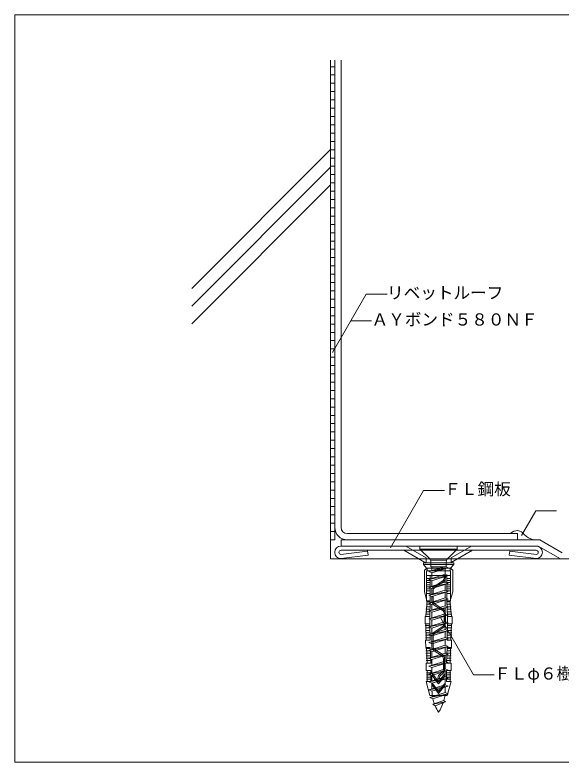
# Model space of a CAD drawing. Units: millimetres on the paper. Extents: x -135 to 135, y -94 to 92.
# Drawn here: x -135 to -3.5, y -88 to 92 of the extents above; entities that cross this region are included whole.
import ezdxf
from ezdxf.enums import TextEntityAlignment as Align

# ---------------------------------------------------------------- set-up
doc = ezdxf.new("R2010")
doc.units = ezdxf.units.MM
for name, color, linetype, lineweight in [('1-2_ハッチング', 4, 'Continuous', 9), ('1-4_リベットルーフ', 6, 'Continuous', 18), ('1-5_ＦＬ鋼板・ディスク', 5, 'Continuous', 18), ('1-6_アンカー類', 4, 'Continuous', 9), ('1-8_下地など', 33, 'Continuous', 18), ('1-A_元図・躯体', 7, 'Continuous', 18), ('1-C_アンカー類②', 4, 'Continuous', 9), ('E-E', 7, 'Continuous', 18), ('F-F', 7, 'Continuous', 18)]:
    doc.layers.add(name, color=color, linetype=linetype, lineweight=lineweight)
doc.styles.add('ＭＳ ゴシック', font='')
doc.styles.get('ＭＳ ゴシック').set_extended_font_data('MS Gothic')

msp = doc.modelspace()

# ---------------------------------------------------------------- linework, layer by layer
at = {"layer": '1-2_ハッチング'}
for centre, radius, start, end in [((-14.057, -34.277), 2.038, 31.41802, 140.05041), ((-8.562, -29.193), 5.503, 226.95909, 253.47936)]:
    msp.add_arc(centre, radius, start, end, dxfattribs=at)
at = {"layer": '1-4_リベットルーフ'}
for p, q in [((-57.96, -31.468), (-57.96, 81.076)), ((-56.46, -31.468), (-56.46, 81.076)), ((-54.96, -32.968), (-13.96, -32.968)), ((-13.96, -34.468), (-13.96, -32.968)), ((-56.46, -35.968), (-8.962, -35.968)), ((-9.462, -35.968), (-8.962, -35.968)), ((-8.962, -35.968), (-3.593, -39.068)), ((-8.56, -34.468), (-3.191, -37.568)), ((95.812, -39.068), (-3.593, -39.068))]:
    msp.add_line(p, q, dxfattribs=at)
msp.add_lwpolyline([(-56.46, -35.968), (-56.46, -34.468), (-8.56, -34.468)], dxfattribs=at)
for radius in [3, 1.5]:
    msp.add_arc((-54.96, -31.468), radius, 180, 270, dxfattribs=at)
at = {"layer": '1-5_ＦＬ鋼板・ディスク'}
for p, q in [((-56.46, -35.968), (-9.462, -35.968)), ((-35.961, -38.798), (-40.862, -35.968)), ((-29.961, -38.798), (-25.06, -35.968)), ((-56.505, -37.966), (-50.083, -37.176)), ((-56.46, -36.968), (-9.462, -36.968)), ((-50.095, -37.076), (-49.96, -38.168)), ((-35.961, -40.068), (-41.33, -36.968)), ((-15.84, -37.176), (-15.962, -38.168)), ((-9.417, -37.966), (-15.84, -37.176)), ((-56.46, -38.968), (-49.96, -38.168)), ((-35.961, -38.798), (-35.961, -40.068)), ((-9.462, -38.968), (-15.962, -38.168))]:
    msp.add_line(p, q, dxfattribs=at)
msp.add_lwpolyline([(-29.961, -38.798), (-29.961, -39.953), (-24.792, -36.968)], dxfattribs=at)
for centre, radius, start, end in [((-56.46, -37.468), 1.5, 90, 270), ((-9.462, -37.468), 1.5, 270, 90), ((-56.46, -37.468), 0.5, 90, 264.8483), ((-9.462, -37.468), 0.5, 275.1517, 90)]:
    msp.add_arc(centre, radius, start, end, dxfattribs=at)
at = {"layer": '1-6_アンカー類'}
for p, q in [((-37.461, -35.968), (-37.461, -36.708)), ((-28.461, -35.968), (-37.461, -35.968)), ((-35.094, -39.075), (-37.461, -36.708)), ((-30.828, -39.075), (-28.461, -36.708)), ((-31.121, -39.368), (-34.801, -39.368)), ((-31.713, -40.968), (-35.286, -42.08)), ((-34.801, -39.782), (-34.801, -40.968)), ((-31.121, -40.968), (-34.801, -40.968)), ((-34.559, -40.968), (-34.559, -41.854)), ((-31.121, -39.782), (-31.121, -40.968)), ((-30.632, -41.188), (-31.121, -40.968)), ((-31.363, -42.759), (-35.286, -43.98)), ((-30.632, -43.088), (-35.286, -43.98)), ((-34.559, -42.409), (-34.559, -43.754)), ((-31.363, -41.415), (-31.363, -42.759)), ((-30.632, -43.088), (-31.363, -42.759)), ((-31.359, -44.658), (-35.282, -45.879)), ((-30.628, -44.987), (-35.282, -45.879)), ((-34.559, -44.309), (-34.559, -45.653)), ((-31.363, -43.315), (-31.363, -44.658)), ((-30.628, -44.987), (-31.359, -44.658)), ((-31.363, -46.559), (-35.286, -47.78)), ((-34.559, -46.206), (-34.559, -47.553)), ((-31.363, -45.215), (-31.363, -46.559)), ((-30.632, -46.888), (-31.363, -46.559)), ((-30.632, -46.888), (-35.286, -47.78)), ((-31.363, -48.462), (-35.286, -49.683)), ((-34.559, -48.109), (-34.559, -49.457)), ((-31.363, -47.115), (-31.363, -48.462)), ((-30.632, -48.791), (-31.363, -48.462)), ((-30.632, -48.791), (-35.286, -49.683)), ((-31.359, -50.361), (-35.282, -51.581)), ((-34.559, -50.011), (-34.559, -51.357)), ((-31.363, -49.018), (-31.363, -50.361)), ((-30.628, -50.689), (-31.359, -50.361)), ((-30.628, -50.689), (-35.282, -51.581)), ((-34.559, -51.91), (-34.559, -53.256)), ((-31.363, -50.918), (-31.363, -52.262)), ((-31.363, -52.262), (-35.286, -53.483)), ((-30.632, -52.591), (-35.286, -53.483)), ((-34.559, -53.811), (-34.559, -55.159)), ((-30.632, -52.591), (-31.363, -52.262)), ((-31.363, -52.818), (-31.363, -54.165)), ((-31.363, -54.165), (-35.286, -55.385)), ((-30.632, -54.494), (-35.286, -55.385)), ((-34.559, -55.714), (-34.559, -57.062)), ((-30.632, -54.494), (-31.363, -54.165)), ((-31.363, -54.721), (-31.363, -56.068)), ((-31.363, -56.068), (-35.286, -57.289)), ((-30.632, -56.397), (-35.286, -57.289)), ((-30.632, -56.397), (-31.363, -56.068)), ((-31.363, -56.624), (-31.363, -57.968)), ((-31.363, -57.968), (-35.286, -59.188)), ((-30.632, -58.297), (-35.286, -59.188)), ((-34.559, -57.617), (-34.559, -58.962)), ((-30.632, -58.297), (-31.363, -57.968)), ((-31.363, -58.524), (-31.363, -59.868)), ((-31.363, -59.868), (-35.286, -61.088)), ((-30.632, -60.197), (-35.286, -61.088)), ((-34.559, -59.517), (-34.559, -60.862)), ((-30.632, -60.197), (-31.363, -59.868)), ((-31.363, -60.424), (-31.363, -61.768)), ((-31.359, -61.767), (-35.282, -62.987)), ((-30.628, -62.095), (-35.282, -62.987)), ((-34.559, -61.417), (-34.559, -62.762)), ((-31.363, -62.324), (-31.363, -63.668)), ((-30.628, -62.095), (-31.359, -61.767)), ((-31.363, -63.668), (-35.286, -64.888)), ((-30.632, -63.997), (-35.286, -64.888)), ((-34.559, -63.314), (-34.559, -64.662)), ((-30.632, -63.997), (-31.363, -63.668)), ((-31.363, -64.223), (-31.363, -65.568)), ((-31.363, -65.568), (-35.286, -66.788)), ((-30.632, -65.896), (-35.286, -66.788)), ((-34.559, -65.217), (-34.559, -66.562)), ((-30.632, -65.896), (-31.363, -65.568)), ((-31.363, -66.123), (-31.363, -67.467)), ((-31.363, -67.467), (-35.286, -68.688)), ((-30.632, -67.796), (-35.286, -68.688)), ((-34.559, -67.117), (-34.559, -68.462)), ((-30.632, -67.796), (-31.363, -67.467)), ((-31.363, -68.023), (-31.363, -69.367)), ((-31.363, -69.367), (-35.286, -70.588)), ((-30.632, -69.696), (-35.286, -70.588)), ((-34.559, -69.017), (-34.559, -70.362)), ((-30.632, -69.696), (-31.363, -69.367)), ((-31.363, -69.923), (-31.363, -70.895)), ((-31.377, -71.267), (-35.047, -72.44)), ((-30.646, -71.596), (-31.377, -71.267)), ((-31.315, -73.501), (-34.357, -74.084))]:
    msp.add_line(p, q, dxfattribs=at)
for points in [[(-28.461, -35.968), (-28.461, -36.708), (-37.461, -36.708)], [(-35.286, -43.98), (-34.559, -44.309), (-30.632, -43.088)], [(-35.282, -45.879), (-34.555, -46.207), (-30.628, -44.987)], [(-35.286, -47.78), (-34.559, -48.109), (-30.632, -46.888)], [(-35.286, -49.683), (-34.559, -50.011), (-30.632, -48.791)], [(-35.282, -51.581), (-34.555, -51.91), (-30.628, -50.689)], [(-35.286, -53.483), (-34.559, -53.811), (-30.632, -52.591)], [(-35.286, -55.385), (-34.559, -55.714), (-30.632, -54.494)], [(-35.286, -57.289), (-34.559, -57.617), (-30.632, -56.397)], [(-35.286, -59.188), (-34.559, -59.517), (-30.632, -58.297)], [(-35.286, -61.088), (-34.559, -61.417), (-30.632, -60.197)], [(-35.282, -62.987), (-34.555, -63.316), (-30.628, -62.095)], [(-35.286, -64.888), (-34.559, -65.217), (-30.632, -63.997)], [(-35.286, -66.788), (-34.559, -67.117), (-30.632, -65.896)], [(-35.286, -68.688), (-34.559, -69.017), (-30.632, -67.796)], [(-35.286, -70.588), (-34.559, -70.917), (-30.632, -69.696)], [(-31.685, -73.172), (-34.357, -74.084), (-33.792, -74.447)], [(-33.792, -74.447), (-31.315, -73.501), (-31.685, -73.172)]]:
    msp.add_lwpolyline(points, dxfattribs=at)
for points in [[(-30.632, -41.188), (-35.286, -42.08), (-34.559, -42.409)], [(-34.326, -72.766), (-30.646, -71.596), (-35.047, -72.44)]]:
    msp.add_lwpolyline(points, close=True, dxfattribs=at)
for centre, radius, start, end in [((-35.801, -39.782), 1, 0, 45), ((-30.121, -39.782), 1, 135, 180), ((-25.178, -70.728), 9.383, 181.153, 189.302), ((-40.744, -70.728), 9.383, 344.901, 353.165), ((-40.744, -70.728), 9.383, 356.704, 358.981), ((-25.178, -70.728), 9.383, 192.558, 200.133), ((-40.744, -70.728), 9.383, 326.049, 341.511), ((-25.178, -70.728), 9.383, 203.352, 213.951)]:
    msp.add_arc(centre, radius, start, end, dxfattribs=at)
at = {"layer": '1-8_下地など'}
for p, q in [((-58.96, 81.076), (-58.96, -34.468)), ((-57.96, 81.076), (-57.96, -34.468)), ((-58.96, 79.532), (-57.96, 79.532)), ((-58.96, 77.532), (-57.96, 77.532)), ((-58.96, 75.532), (-57.96, 75.532)), ((-58.96, 73.532), (-57.96, 73.532)), ((-58.96, 71.532), (-57.96, 71.532)), ((-58.96, 69.532), (-57.96, 69.532)), ((-58.96, 67.532), (-57.96, 67.532)), ((-58.96, 65.532), (-57.96, 65.532)), ((-58.96, 63.532), (-57.96, 63.532)), ((-58.96, 61.532), (-57.96, 61.532)), ((-58.96, 59.532), (-57.96, 59.532)), ((-58.96, 57.532), (-57.96, 57.532)), ((-58.96, 55.532), (-57.96, 55.532)), ((-58.96, 53.532), (-57.96, 53.532)), ((-58.96, 51.532), (-57.96, 51.532)), ((-58.96, 49.532), (-57.96, 49.532)), ((-58.96, 47.532), (-57.96, 47.532)), ((-58.96, 45.532), (-57.96, 45.532)), ((-58.96, 43.532), (-57.96, 43.532)), ((-58.96, 41.532), (-57.96, 41.532)), ((-58.96, 39.532), (-57.96, 39.532)), ((-58.96, 37.532), (-57.96, 37.532)), ((-58.96, 35.532), (-57.96, 35.532)), ((-58.96, 33.532), (-57.96, 33.532)), ((-58.96, 31.532), (-57.96, 31.532)), ((-58.96, 29.532), (-57.96, 29.532)), ((-58.96, 27.532), (-57.96, 27.532)), ((-58.96, 25.532), (-57.96, 25.532)), ((-58.96, 23.532), (-57.96, 23.532)), ((-58.96, 21.532), (-57.96, 21.532)), ((-58.96, 19.532), (-57.96, 19.532)), ((-58.96, 17.532), (-57.96, 17.532)), ((-58.96, 15.532), (-57.96, 15.532)), ((-58.96, 13.532), (-57.96, 13.532)), ((-58.96, 11.532), (-57.96, 11.532)), ((-58.96, 9.532), (-57.96, 9.532)), ((-58.96, 7.532), (-57.96, 7.532)), ((-58.96, 5.532), (-57.96, 5.532)), ((-58.96, 3.532), (-57.96, 3.532)), ((-58.96, 1.532), (-57.96, 1.532)), ((-58.96, -0.468), (-57.96, -0.468)), ((-58.96, -2.468), (-57.96, -2.468)), ((-58.96, -4.468), (-57.96, -4.468)), ((-58.96, -6.468), (-57.96, -6.468)), ((-58.96, -8.468), (-57.96, -8.468)), ((-58.96, -10.468), (-57.96, -10.468)), ((-58.96, -12.468), (-57.96, -12.468)), ((-58.96, -14.468), (-57.96, -14.468)), ((-58.96, -16.468), (-57.96, -16.468)), ((-58.96, -18.468), (-57.96, -18.468)), ((-58.96, -20.468), (-57.96, -20.468)), ((-58.96, -22.468), (-57.96, -22.468)), ((-58.96, -24.468), (-57.96, -24.468)), ((-58.96, -26.468), (-57.96, -26.468)), ((-58.96, -28.468), (-57.96, -28.468)), ((-58.96, -30.468), (-57.96, -30.468)), ((-58.96, -32.468), (-57.96, -32.468)), ((-58.96, -34.468), (-57.96, -34.468))]:
    msp.add_line(p, q, dxfattribs=at)
at = {"layer": '1-A_元図・躯体'}
for p, q in [((-58.96, 81.076), (-58.96, -39.068)), ((-92.422, 26.084), (-58.96, 59.546)), ((-92.422, 21.841), (-58.96, 55.303)), ((-92.422, 17.599), (-58.96, 51.06)), ((95.812, -39.068), (-58.96, -39.068))]:
    msp.add_line(p, q, dxfattribs=at)
at = {"layer": '1-C_アンカー類②'}
for p, q in [((-36.636, -40.418), (-36.636, -39.968)), ((-29.286, -39.968), (-36.636, -39.968)), ((-29.286, -40.418), (-36.636, -40.418)), ((-35.851, -41.268), (-36.636, -40.418)), ((-35.751, -41.268), (-36.351, -41.768)), ((-30.071, -41.268), (-35.851, -41.268)), ((-35.751, -41.968), (-35.751, -41.268)), ((-33.211, -41.968), (-33.211, -41.268)), ((-32.711, -41.968), (-32.711, -41.268)), ((-29.571, -41.768), (-30.171, -41.268)), ((-30.171, -41.968), (-30.171, -41.268)), ((-30.071, -41.268), (-29.286, -40.418)), ((-29.286, -40.418), (-29.286, -39.968)), ((-36.351, -46.968), (-36.351, -41.768)), ((-30.071, -41.968), (-35.851, -41.968)), ((-35.851, -49.168), (-35.851, -41.968)), ((-30.071, -43.068), (-35.851, -43.068)), ((-34.961, -49.168), (-34.961, -43.068)), ((-33.211, -41.968), (-32.961, -41.768)), ((-32.711, -41.968), (-32.961, -41.768)), ((-31.611, -43.573), (-31.611, -43.068)), ((-31.311, -43.573), (-31.311, -43.068)), ((-30.961, -49.168), (-30.961, -43.068)), ((-30.071, -49.168), (-30.071, -41.968)), ((-29.571, -46.968), (-29.571, -41.768)), ((-34.961, -43.768), (-35.851, -43.768)), ((-34.933, -44.268), (-35.851, -44.268)), ((-34.961, -44.768), (-35.851, -44.768)), ((-34.016, -45.671), (-32.068, -44.413)), ((-33.853, -45.923), (-31.905, -44.665)), ((-30.071, -43.768), (-30.961, -43.768)), ((-30.071, -44.268), (-30.961, -44.268)), ((-30.071, -44.768), (-30.961, -44.768)), ((-34.961, -45.268), (-35.851, -45.268)), ((-34.961, -45.768), (-35.851, -45.768)), ((-34.961, -46.268), (-35.851, -46.268)), ((-34.961, -46.768), (-35.851, -46.768)), ((-34.611, -47.668), (-34.611, -46.763)), ((-34.311, -47.668), (-34.311, -46.763)), ((-30.071, -45.268), (-30.961, -45.268)), ((-30.071, -45.768), (-30.961, -45.768)), ((-30.071, -46.268), (-30.961, -46.268)), ((-30.071, -46.768), (-30.961, -46.768)), ((-35.851, -48.868), (-36.351, -46.968)), ((-34.961, -47.368), (-35.851, -47.368)), ((-34.311, -47.668), (-34.611, -47.668)), ((-34.611, -49.073), (-34.611, -48.168)), ((-34.311, -48.168), (-34.611, -48.168)), ((-34.311, -49.073), (-34.311, -48.168)), ((-30.071, -47.368), (-30.961, -47.368)), ((-29.571, -46.968), (-30.071, -48.868)), ((-36.025, -52.968), (-35.689, -49.168)), ((-34.991, -49.968), (-35.913, -49.968)), ((-34.968, -49.368), (-35.86, -49.368)), ((-34.961, -49.168), (-35.851, -49.168)), ((-35.102, -52.968), (-34.961, -49.168)), ((-34.016, -50.165), (-32.068, -51.423)), ((-33.853, -49.913), (-31.905, -51.171)), ((-30.071, -49.168), (-30.961, -49.168)), ((-30.82, -52.971), (-30.961, -49.168)), ((-30.062, -49.368), (-30.96, -49.368)), ((-30.009, -49.968), (-30.931, -49.968)), ((-29.897, -52.968), (-30.232, -49.168)), ((-35.057, -51.768), (-36.072, -51.768)), ((-35.035, -51.168), (-36.019, -51.168)), ((-35.013, -50.568), (-35.966, -50.568)), ((-29.956, -50.568), (-30.909, -50.568)), ((-29.903, -51.168), (-30.887, -51.168)), ((-29.85, -51.768), (-30.865, -51.768)), ((-36.186, -54.668), (-36.186, -52.968)), ((-35.102, -52.968), (-36.186, -52.968)), ((-35.08, -52.368), (-36.125, -52.368)), ((-35.111, -54.668), (-35.102, -52.959)), ((-31.611, -54.573), (-31.611, -52.263)), ((-31.311, -54.573), (-31.311, -52.263)), ((-29.797, -52.368), (-30.842, -52.368)), ((-29.736, -52.968), (-30.82, -52.968)), ((-30.811, -54.668), (-30.82, -52.971)), ((-29.736, -54.668), (-29.736, -52.968)), ((-35.111, -54.668), (-36.186, -54.668)), ((-35.101, -55.068), (-36.167, -55.068)), ((-35.086, -55.668), (-36.153, -55.668)), ((-35.925, -58.668), (-36.025, -54.668)), ((-35.011, -58.668), (-35.111, -54.668)), ((-34.016, -56.671), (-32.068, -55.413)), ((-33.853, -56.923), (-31.905, -55.665)), ((-30.911, -58.668), (-30.811, -54.668)), ((-29.769, -55.668), (-30.836, -55.668)), ((-29.754, -55.068), (-30.821, -55.068)), ((-29.736, -54.668), (-30.811, -54.668)), ((-29.997, -58.668), (-29.897, -54.668)), ((-35.071, -56.268), (-36.137, -56.268)), ((-35.056, -56.868), (-36.123, -56.868)), ((-35.041, -57.468), (-36.107, -57.468)), ((-29.799, -56.868), (-30.866, -56.868)), ((-29.814, -57.468), (-30.865, -57.468)), ((-29.784, -56.268), (-30.851, -56.268)), ((-35.026, -58.068), (-36.093, -58.068)), ((-35.011, -58.668), (-36.086, -58.668)), ((-34.611, -60.073), (-34.611, -57.763)), ((-34.311, -60.073), (-34.311, -57.763)), ((-29.836, -58.668), (-30.911, -58.668)), ((-29.829, -58.068), (-30.896, -58.068)), ((-29.875, -60.368), (-29.836, -58.668)), ((-34.997, -60.668), (-36.025, -60.668)), ((-34.974, -61.168), (-36.016, -61.168)), ((-35.711, -64.168), (-35.886, -60.368)), ((-34.836, -64.168), (-35.011, -60.368)), ((-34.016, -61.165), (-32.268, -62.294)), ((-33.853, -60.913), (-32.105, -62.042)), ((-31.086, -64.168), (-30.911, -60.368)), ((-29.908, -61.168), (-30.948, -61.168)), ((-29.896, -60.668), (-30.933, -60.668)), ((-29.875, -60.368), (-30.911, -60.368)), ((-30.211, -64.168), (-30.125, -60.368)), ((-34.928, -61.768), (-36.005, -61.768)), ((-34.905, -62.368), (-35.994, -62.368)), ((-34.882, -62.968), (-35.983, -62.968)), ((-29.949, -62.968), (-31.04, -62.968)), ((-29.935, -62.368), (-31.017, -62.368)), ((-29.921, -61.768), (-30.994, -61.768)), ((-34.859, -63.568), (-35.973, -63.568)), ((-35.961, -65.968), (-35.961, -64.168)), ((-34.836, -64.168), (-35.961, -64.168)), ((-31.811, -65.702), (-31.811, -63.134)), ((-31.511, -65.702), (-31.511, -63.134)), ((-29.961, -64.168), (-31.086, -64.168)), ((-29.962, -63.568), (-31.063, -63.568)), ((-29.961, -65.968), (-29.961, -64.168)), ((-34.836, -65.968), (-35.961, -65.968)), ((-34.836, -66.518), (-35.886, -66.518)), ((-35.711, -68.568), (-35.711, -65.968)), ((-34.836, -68.568), (-34.836, -65.968)), ((-32.516, -66.702), (-32.268, -66.542)), ((-31.086, -68.568), (-31.086, -65.968)), ((-29.961, -65.968), (-31.086, -65.968)), ((-30.036, -66.518), (-31.086, -66.518)), ((-30.211, -68.568), (-30.211, -65.968)), ((-34.836, -67.018), (-35.886, -67.018)), ((-34.836, -67.518), (-35.886, -67.518)), ((-34.836, -68.018), (-35.886, -68.018)), ((-34.461, -66.865), (-34.461, -67.048)), ((-32.961, -68.668), (-34.371, -66.835)), ((-32.961, -69.168), (-34.357, -67.353)), ((-33.111, -67.968), (-33.111, -67.794)), ((-32.811, -67.968), (-33.111, -67.968)), ((-32.961, -68.668), (-31.551, -66.835)), ((-32.961, -69.168), (-31.565, -67.353)), ((-32.811, -67.968), (-32.811, -67.794)), ((-32.353, -66.954), (-32.105, -66.794)), ((-31.461, -66.865), (-31.461, -67.048)), ((-30.036, -67.018), (-31.086, -67.018)), ((-30.036, -67.518), (-31.086, -67.518)), ((-30.036, -68.018), (-31.086, -68.018)), ((-35.061, -71.968), (-35.961, -68.568)), ((-34.836, -68.568), (-35.961, -68.568)), ((-34.461, -69.165), (-34.461, -69.348)), ((-32.961, -70.968), (-34.371, -69.135)), ((-32.961, -71.468), (-34.357, -69.653)), ((-32.961, -70.968), (-31.551, -69.135)), ((-32.961, -71.468), (-31.565, -69.653)), ((-31.461, -69.165), (-31.461, -69.348)), ((-29.962, -68.568), (-31.086, -68.568)), ((-30.861, -71.968), (-29.961, -68.568)), ((-30.861, -71.968), (-35.061, -71.968))]:
    msp.add_line(p, q, dxfattribs=at)
for points in [[(-32.711, -41.268), (-32.961, -41.768), (-33.211, -41.268)], [(-35.011, -60.368), (-36.047, -60.368), (-36.086, -58.668)]]:
    msp.add_lwpolyline(points, dxfattribs=at)
for centre, radius, start, end in [((-32.611, -43.573), 1, 302.858, 0), ((-32.611, -43.573), 1.3, 302.858, 0), ((-33.311, -46.763), 1.3, 122.858, 180), ((-33.311, -46.763), 1, 122.858, 180), ((-33.311, -49.073), 1.3, 180, 237.142), ((-33.311, -49.073), 1, 180, 237.142), ((-32.611, -52.263), 1, 0, 57.142), ((-32.611, -52.263), 1.3, 0, 57.142), ((-32.611, -54.573), 1, 302.858, 0), ((-32.611, -54.573), 1.3, 302.858, 0), ((-33.311, -57.763), 1.3, 122.858, 180), ((-33.311, -57.763), 1, 122.858, 180), ((-33.311, -60.073), 1.3, 180, 237.142), ((-33.311, -60.073), 1, 180, 237.142), ((-32.811, -63.134), 1, 0, 57.142), ((-32.811, -63.134), 1.3, 0, 57.142), ((-32.811, -65.702), 1, 302.858, 0), ((-32.811, -65.702), 1.3, 302.858, 0), ((-34.411, -66.865), 0.05, 37.569, 180), ((-33.961, -67.048), 0.5, 180, 217.569), ((-31.811, -67.794), 1.3, 122.858, 180), ((-31.811, -67.794), 1, 122.858, 180), ((-31.961, -67.048), 0.5, 322.431, 0), ((-31.511, -66.865), 0.05, 0, 142.431), ((-34.411, -69.165), 0.05, 37.569, 180), ((-33.961, -69.348), 0.5, 180, 217.569), ((-31.961, -69.348), 0.5, 322.431, 0), ((-31.511, -69.165), 0.05, 0, 142.431)]:
    msp.add_arc(centre, radius, start, end, dxfattribs=at)
at = {"layer": 'E-E'}
for p, q in [((-50.382, 24.732), (-58.514, 10.647)), ((-50.382, 24.732), (-45.382, 24.732)), ((-54.103, 18.287), (-49.103, 18.287)), ((-36.58, -22.571), (-44.545, -36.368)), ((-36.58, -22.571), (-31.58, -22.571)), ((-9.543, -27.493), (-12.965, -33.42)), ((-9.543, -27.493), (-4.543, -27.493)), ((-24.587, -67.012), (-32.462, -53.372)), ((-24.587, -67.012), (-19.587, -67.012))]:
    msp.add_line(p, q, dxfattribs=at)
at = {"layer": 'F-F'}
msp.add_line((-135, 92), (-135, -88), dxfattribs=at)
msp.add_lwpolyline([(-135, 92), (135, 92), (135, -88), (-135, -88)], dxfattribs=at)

# ---------------------------------------------------------------- texts
at = {"layer": 'E-E', "style": 'ＭＳ ゴシック'}
for s, p in [('リベットルーフ', (-45.382, 22.732)), ('ＡＹボンド５８０ＮＦ', (-49.103, 16.287)), ('ＦＬ鋼板', (-31.58, -24.571)), ('ＦＬφ６樹脂アンカー', (-19.587, -69.012))]:
    msp.add_text(s, height=2.933, dxfattribs=at).set_placement(p, align=Align.BOTTOM_LEFT)

doc.saveas('drawing.dxf')
